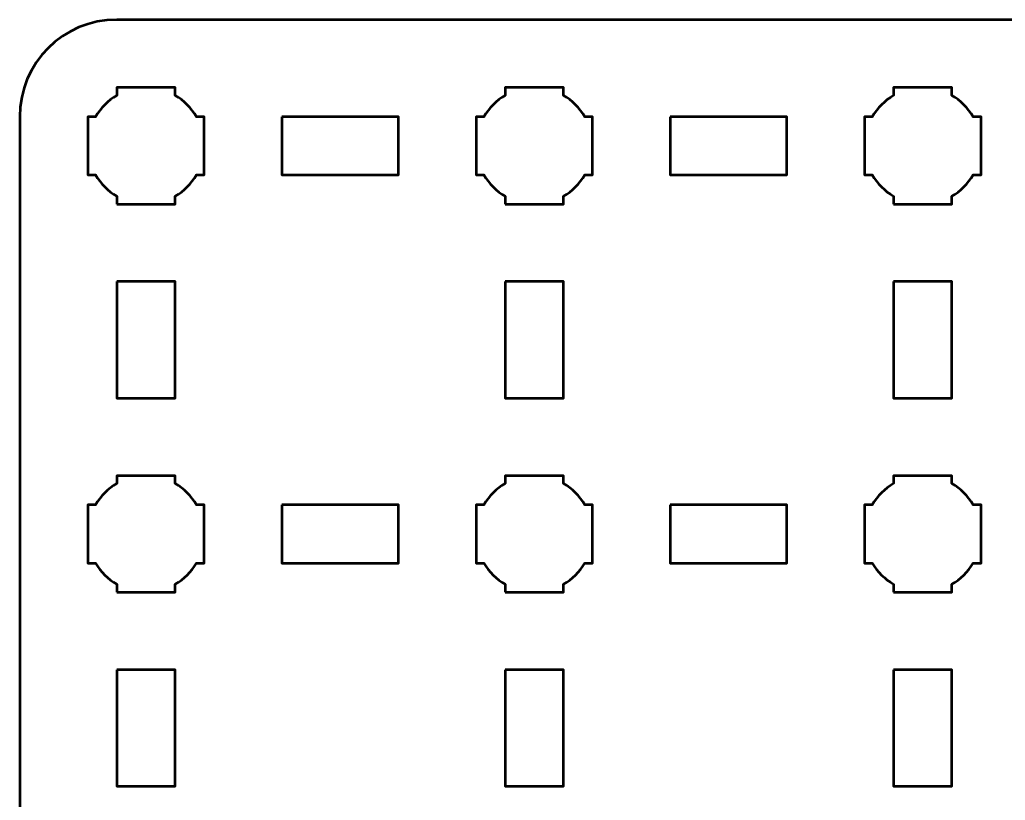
# Model space of a CAD drawing. Header units: centimetres. Extents: x -19.6 to 19.7, y -3.7 to 3.7.
# Drawn here: x -19.65 to -14.57, y -0.37 to 3.65 of the extents above; entities that cross this region are included whole.
import ezdxf

# ---------------------------------------------------------------- set-up
doc = ezdxf.new("R2010")
doc.units = ezdxf.units.CM
doc.header["$MEASUREMENT"] = 0
doc.layers.add('Layer 1', color=7, linetype='Continuous')

msp = doc.modelspace()

# ---------------------------------------------------------------- linework, layer by layer
at = {"layer": 'Layer 1', "lineweight": 53}
for points, knots in [([(-19.14991, 3.65002), (-19.14991, 3.65002), (19.15005, 3.65002), (19.15005, 3.65002), (19.15005, 3.65002), (19.42701, 3.65002), (19.65001, 3.42693), (19.65001, 3.14993), (19.65001, 3.14993), (19.65001, 3.14993), (19.65001, -3.15005), (19.65001, -3.15005), (19.65001, -3.15005), (19.65001, -3.42702), (19.42701, -3.65001), (19.15005, -3.65001), (19.15005, -3.65001), (19.15005, -3.65001), (-19.14991, -3.65001), (-19.14991, -3.65001), (-19.14991, -3.65001), (-19.42691, -3.65001), (-19.65, -3.42702), (-19.65, -3.15005), (-19.65, -3.15005), (-19.65, -3.15005), (-19.65, 3.14993), (-19.65, 3.14993), (-19.65, 3.14993), (-19.65, 3.42693), (-19.42691, 3.65002), (-19.14991, 3.65002)], [0, 0, 0, 0, 0.125, 0.125, 0.125, 0.125, 0.25, 0.25, 0.25, 0.25, 0.375, 0.375, 0.375, 0.375, 0.5, 0.5, 0.5, 0.5, 0.625, 0.625, 0.625, 0.625, 0.75, 0.75, 0.75, 0.75, 0.875, 0.875, 0.875, 0.875, 1, 1, 1, 1]), ([(-19.14991, 2.69999), (-19.14991, 2.69999), (-19.14991, 2.7401), (-19.14991, 2.7401), (-19.14991, 2.7401), (-19.19552, 2.76642), (-19.23344, 2.80445), (-19.25976, 2.84992), (-19.25976, 2.84992), (-19.25976, 2.84992), (-19.29998, 2.84992), (-19.29998, 2.84992), (-19.29998, 2.84992), (-19.29998, 2.84992), (-19.29998, 2.99999), (-19.29998, 2.99999), (-19.29998, 2.99999), (-19.29998, 2.99999), (-19.29998, 3.14993), (-19.29998, 3.14993), (-19.29998, 3.14993), (-19.29998, 3.14993), (-19.25976, 3.14993), (-19.25976, 3.14993), (-19.25976, 3.14993), (-19.23344, 3.19554), (-19.19552, 3.23346), (-19.14991, 3.25978), (-19.14991, 3.25978), (-19.14991, 3.25978), (-19.14991, 3.3), (-19.14991, 3.3), (-19.14991, 3.3), (-19.14991, 3.3), (-18.99997, 3.3), (-18.99997, 3.3), (-18.99997, 3.3), (-18.99997, 3.3), (-18.8499, 3.3), (-18.8499, 3.3), (-18.8499, 3.3), (-18.8499, 3.3), (-18.8499, 3.25978), (-18.8499, 3.25978), (-18.8499, 3.25978), (-18.80443, 3.23346), (-18.7664, 3.19554), (-18.74008, 3.14993), (-18.74008, 3.14993), (-18.74008, 3.14993), (-18.69997, 3.14993), (-18.69997, 3.14993), (-18.69997, 3.14993), (-18.69997, 3.14993), (-18.69997, 2.99999), (-18.69997, 2.99999), (-18.69997, 2.99999), (-18.69997, 2.99999), (-18.69997, 2.84992), (-18.69997, 2.84992), (-18.69997, 2.84992), (-18.69997, 2.84992), (-18.74008, 2.84992), (-18.74008, 2.84992), (-18.74008, 2.84992), (-18.7664, 2.80445), (-18.80443, 2.76642), (-18.8499, 2.7401), (-18.8499, 2.7401), (-18.8499, 2.7401), (-18.8499, 2.69999), (-18.8499, 2.69999), (-18.8499, 2.69999), (-18.8499, 2.69999), (-18.99997, 2.69999), (-18.99997, 2.69999), (-18.99997, 2.69999), (-18.99997, 2.69999), (-19.14991, 2.69999), (-19.14991, 2.69999)], [0, 0, 0, 0, 0.05, 0.05, 0.05, 0.05, 0.1, 0.1, 0.1, 0.1, 0.15, 0.15, 0.15, 0.15, 0.2, 0.2, 0.2, 0.2, 0.25, 0.25, 0.25, 0.25, 0.3, 0.3, 0.3, 0.3, 0.35, 0.35, 0.35, 0.35, 0.4, 0.4, 0.4, 0.4, 0.45, 0.45, 0.45, 0.45, 0.5, 0.5, 0.5, 0.5, 0.55, 0.55, 0.55, 0.55, 0.6, 0.6, 0.6, 0.6, 0.65, 0.65, 0.65, 0.65, 0.7, 0.7, 0.7, 0.7, 0.75, 0.75, 0.75, 0.75, 0.8, 0.8, 0.8, 0.8, 0.85, 0.85, 0.85, 0.85, 0.9, 0.9, 0.9, 0.9, 0.95, 0.95, 0.95, 0.95, 1, 1, 1, 1]), ([(-17.14997, 2.69999), (-17.14997, 2.69999), (-17.14997, 2.7401), (-17.14997, 2.7401), (-17.14997, 2.7401), (-17.19545, 2.76642), (-17.23348, 2.80445), (-17.25979, 2.84992), (-17.25979, 2.84992), (-17.25979, 2.84992), (-17.2999, 2.84992), (-17.2999, 2.84992), (-17.2999, 2.84992), (-17.2999, 2.84992), (-17.2999, 2.99999), (-17.2999, 2.99999), (-17.2999, 2.99999), (-17.2999, 2.99999), (-17.2999, 3.14993), (-17.2999, 3.14993), (-17.2999, 3.14993), (-17.2999, 3.14993), (-17.25979, 3.14993), (-17.25979, 3.14993), (-17.25979, 3.14993), (-17.23348, 3.19554), (-17.19545, 3.23346), (-17.14997, 3.25978), (-17.14997, 3.25978), (-17.14997, 3.25978), (-17.14997, 3.3), (-17.14997, 3.3), (-17.14997, 3.3), (-17.14997, 3.3), (-16.9999, 3.3), (-16.9999, 3.3), (-16.9999, 3.3), (-16.9999, 3.3), (-16.84997, 3.3), (-16.84997, 3.3), (-16.84997, 3.3), (-16.84997, 3.3), (-16.84997, 3.25978), (-16.84997, 3.25978), (-16.84997, 3.25978), (-16.8045, 3.23346), (-16.76647, 3.19554), (-16.74015, 3.14993), (-16.74015, 3.14993), (-16.74015, 3.14993), (-16.6999, 3.14993), (-16.6999, 3.14993), (-16.6999, 3.14993), (-16.6999, 3.14993), (-16.6999, 2.99999), (-16.6999, 2.99999), (-16.6999, 2.99999), (-16.6999, 2.99999), (-16.6999, 2.84992), (-16.6999, 2.84992), (-16.6999, 2.84992), (-16.6999, 2.84992), (-16.74015, 2.84992), (-16.74015, 2.84992), (-16.74015, 2.84992), (-16.76647, 2.80445), (-16.8045, 2.76642), (-16.84997, 2.7401), (-16.84997, 2.7401), (-16.84997, 2.7401), (-16.84997, 2.69999), (-16.84997, 2.69999), (-16.84997, 2.69999), (-16.84997, 2.69999), (-16.9999, 2.69999), (-16.9999, 2.69999), (-16.9999, 2.69999), (-16.9999, 2.69999), (-17.14997, 2.69999), (-17.14997, 2.69999)], [0, 0, 0, 0, 0.05, 0.05, 0.05, 0.05, 0.1, 0.1, 0.1, 0.1, 0.15, 0.15, 0.15, 0.15, 0.2, 0.2, 0.2, 0.2, 0.25, 0.25, 0.25, 0.25, 0.3, 0.3, 0.3, 0.3, 0.35, 0.35, 0.35, 0.35, 0.4, 0.4, 0.4, 0.4, 0.45, 0.45, 0.45, 0.45, 0.5, 0.5, 0.5, 0.5, 0.55, 0.55, 0.55, 0.55, 0.6, 0.6, 0.6, 0.6, 0.65, 0.65, 0.65, 0.65, 0.7, 0.7, 0.7, 0.7, 0.75, 0.75, 0.75, 0.75, 0.8, 0.8, 0.8, 0.8, 0.85, 0.85, 0.85, 0.85, 0.9, 0.9, 0.9, 0.9, 0.95, 0.95, 0.95, 0.95, 1, 1, 1, 1]), ([(-15.15004, 2.69999), (-15.15004, 2.69999), (-15.15004, 2.7401), (-15.15004, 2.7401), (-15.15004, 2.7401), (-15.19551, 2.76642), (-15.2334, 2.80445), (-15.25986, 2.84992), (-15.25986, 2.84992), (-15.25986, 2.84992), (-15.29997, 2.84992), (-15.29997, 2.84992), (-15.29997, 2.84992), (-15.29997, 2.84992), (-15.29997, 2.99999), (-15.29997, 2.99999), (-15.29997, 2.99999), (-15.29997, 2.99999), (-15.29997, 3.14993), (-15.29997, 3.14993), (-15.29997, 3.14993), (-15.29997, 3.14993), (-15.25986, 3.14993), (-15.25986, 3.14993), (-15.25986, 3.14993), (-15.2334, 3.19554), (-15.19551, 3.23346), (-15.15004, 3.25978), (-15.15004, 3.25978), (-15.15004, 3.25978), (-15.15004, 3.3), (-15.15004, 3.3), (-15.15004, 3.3), (-15.15004, 3.3), (-14.99997, 3.3), (-14.99997, 3.3), (-14.99997, 3.3), (-14.99997, 3.3), (-14.85004, 3.3), (-14.85004, 3.3), (-14.85004, 3.3), (-14.85004, 3.3), (-14.85004, 3.25978), (-14.85004, 3.25978), (-14.85004, 3.25978), (-14.80442, 3.23346), (-14.7665, 3.19554), (-14.74018, 3.14993), (-14.74018, 3.14993), (-14.74018, 3.14993), (-14.69997, 3.14993), (-14.69997, 3.14993), (-14.69997, 3.14993), (-14.69997, 3.14993), (-14.69997, 2.99999), (-14.69997, 2.99999), (-14.69997, 2.99999), (-14.69997, 2.99999), (-14.69997, 2.84992), (-14.69997, 2.84992), (-14.69997, 2.84992), (-14.69997, 2.84992), (-14.74018, 2.84992), (-14.74018, 2.84992), (-14.74018, 2.84992), (-14.7665, 2.80445), (-14.80442, 2.76642), (-14.85004, 2.7401), (-14.85004, 2.7401), (-14.85004, 2.7401), (-14.85004, 2.69999), (-14.85004, 2.69999), (-14.85004, 2.69999), (-14.85004, 2.69999), (-14.99997, 2.69999), (-14.99997, 2.69999), (-14.99997, 2.69999), (-14.99997, 2.69999), (-15.15004, 2.69999), (-15.15004, 2.69999)], [0, 0, 0, 0, 0.05, 0.05, 0.05, 0.05, 0.1, 0.1, 0.1, 0.1, 0.15, 0.15, 0.15, 0.15, 0.2, 0.2, 0.2, 0.2, 0.25, 0.25, 0.25, 0.25, 0.3, 0.3, 0.3, 0.3, 0.35, 0.35, 0.35, 0.35, 0.4, 0.4, 0.4, 0.4, 0.45, 0.45, 0.45, 0.45, 0.5, 0.5, 0.5, 0.5, 0.55, 0.55, 0.55, 0.55, 0.6, 0.6, 0.6, 0.6, 0.65, 0.65, 0.65, 0.65, 0.7, 0.7, 0.7, 0.7, 0.75, 0.75, 0.75, 0.75, 0.8, 0.8, 0.8, 0.8, 0.85, 0.85, 0.85, 0.85, 0.9, 0.9, 0.9, 0.9, 0.95, 0.95, 0.95, 0.95, 1, 1, 1, 1]), ([(-18.29996, 3.14993), (-18.29996, 3.14993), (-17.69995, 3.14993), (-17.69995, 3.14993), (-17.69995, 3.14993), (-17.69995, 3.14993), (-17.69995, 2.84992), (-17.69995, 2.84992), (-17.69995, 2.84992), (-17.69995, 2.84992), (-18.29996, 2.84992), (-18.29996, 2.84992), (-18.29996, 2.84992), (-18.29996, 2.84992), (-18.29996, 3.14993), (-18.29996, 3.14993)], [0, 0, 0, 0, 0.25, 0.25, 0.25, 0.25, 0.5, 0.5, 0.5, 0.5, 0.75, 0.75, 0.75, 0.75, 1, 1, 1, 1]), ([(-16.29999, 3.14993), (-16.29999, 3.14993), (-15.69999, 3.14993), (-15.69999, 3.14993), (-15.69999, 3.14993), (-15.69999, 3.14993), (-15.69999, 2.84992), (-15.69999, 2.84992), (-15.69999, 2.84992), (-15.69999, 2.84992), (-16.29999, 2.84992), (-16.29999, 2.84992), (-16.29999, 2.84992), (-16.29999, 2.84992), (-16.29999, 3.14993), (-16.29999, 3.14993)], [0, 0, 0, 0, 0.25, 0.25, 0.25, 0.25, 0.5, 0.5, 0.5, 0.5, 0.75, 0.75, 0.75, 0.75, 1, 1, 1, 1]), ([(-19.14991, 2.29998), (-19.14991, 2.29998), (-18.8499, 2.29998), (-18.8499, 2.29998), (-18.8499, 2.29998), (-18.8499, 2.29998), (-18.8499, 1.69997), (-18.8499, 1.69997), (-18.8499, 1.69997), (-18.8499, 1.69997), (-19.14991, 1.69997), (-19.14991, 1.69997), (-19.14991, 1.69997), (-19.14991, 1.69997), (-19.14991, 2.29998), (-19.14991, 2.29998)], [0, 0, 0, 0, 0.25, 0.25, 0.25, 0.25, 0.5, 0.5, 0.5, 0.5, 0.75, 0.75, 0.75, 0.75, 1, 1, 1, 1]), ([(-17.14997, 2.29998), (-17.14997, 2.29998), (-16.84997, 2.29998), (-16.84997, 2.29998), (-16.84997, 2.29998), (-16.84997, 2.29998), (-16.84997, 1.69997), (-16.84997, 1.69997), (-16.84997, 1.69997), (-16.84997, 1.69997), (-17.14997, 1.69997), (-17.14997, 1.69997), (-17.14997, 1.69997), (-17.14997, 1.69997), (-17.14997, 2.29998), (-17.14997, 2.29998)], [0, 0, 0, 0, 0.25, 0.25, 0.25, 0.25, 0.5, 0.5, 0.5, 0.5, 0.75, 0.75, 0.75, 0.75, 1, 1, 1, 1]), ([(-15.15004, 2.29998), (-15.15004, 2.29998), (-14.85004, 2.29998), (-14.85004, 2.29998), (-14.85004, 2.29998), (-14.85004, 2.29998), (-14.85004, 1.69997), (-14.85004, 1.69997), (-14.85004, 1.69997), (-14.85004, 1.69997), (-15.15004, 1.69997), (-15.15004, 1.69997), (-15.15004, 1.69997), (-15.15004, 1.69997), (-15.15004, 2.29998), (-15.15004, 2.29998)], [0, 0, 0, 0, 0.25, 0.25, 0.25, 0.25, 0.5, 0.5, 0.5, 0.5, 0.75, 0.75, 0.75, 0.75, 1, 1, 1, 1]), ([(-19.14991, 0.69992), (-19.14991, 0.69992), (-19.14991, 0.74017), (-19.14991, 0.74017), (-19.14991, 0.74017), (-19.19552, 0.76649), (-19.23344, 0.80452), (-19.25976, 0.84999), (-19.25976, 0.84999), (-19.25976, 0.84999), (-19.29998, 0.84999), (-19.29998, 0.84999), (-19.29998, 0.84999), (-19.29998, 0.84999), (-19.29998, 0.99992), (-19.29998, 0.99992), (-19.29998, 0.99992), (-19.29998, 0.99992), (-19.29998, 1.14999), (-19.29998, 1.14999), (-19.29998, 1.14999), (-19.29998, 1.14999), (-19.25976, 1.14999), (-19.25976, 1.14999), (-19.25976, 1.14999), (-19.23344, 1.19547), (-19.19552, 1.2335), (-19.14991, 1.25981), (-19.14991, 1.25981), (-19.14991, 1.25981), (-19.14991, 1.29992), (-19.14991, 1.29992), (-19.14991, 1.29992), (-19.14991, 1.29992), (-18.99997, 1.29992), (-18.99997, 1.29992), (-18.99997, 1.29992), (-18.99997, 1.29992), (-18.8499, 1.29992), (-18.8499, 1.29992), (-18.8499, 1.29992), (-18.8499, 1.29992), (-18.8499, 1.25981), (-18.8499, 1.25981), (-18.8499, 1.25981), (-18.80443, 1.2335), (-18.7664, 1.19547), (-18.74008, 1.14999), (-18.74008, 1.14999), (-18.74008, 1.14999), (-18.69997, 1.14999), (-18.69997, 1.14999), (-18.69997, 1.14999), (-18.69997, 1.14999), (-18.69997, 0.99992), (-18.69997, 0.99992), (-18.69997, 0.99992), (-18.69997, 0.99992), (-18.69997, 0.84999), (-18.69997, 0.84999), (-18.69997, 0.84999), (-18.69997, 0.84999), (-18.74008, 0.84999), (-18.74008, 0.84999), (-18.74008, 0.84999), (-18.7664, 0.80452), (-18.80443, 0.76649), (-18.8499, 0.74017), (-18.8499, 0.74017), (-18.8499, 0.74017), (-18.8499, 0.69992), (-18.8499, 0.69992), (-18.8499, 0.69992), (-18.8499, 0.69992), (-18.99997, 0.69992), (-18.99997, 0.69992), (-18.99997, 0.69992), (-18.99997, 0.69992), (-19.14991, 0.69992), (-19.14991, 0.69992)], [0, 0, 0, 0, 0.05, 0.05, 0.05, 0.05, 0.1, 0.1, 0.1, 0.1, 0.15, 0.15, 0.15, 0.15, 0.2, 0.2, 0.2, 0.2, 0.25, 0.25, 0.25, 0.25, 0.3, 0.3, 0.3, 0.3, 0.35, 0.35, 0.35, 0.35, 0.4, 0.4, 0.4, 0.4, 0.45, 0.45, 0.45, 0.45, 0.5, 0.5, 0.5, 0.5, 0.55, 0.55, 0.55, 0.55, 0.6, 0.6, 0.6, 0.6, 0.65, 0.65, 0.65, 0.65, 0.7, 0.7, 0.7, 0.7, 0.75, 0.75, 0.75, 0.75, 0.8, 0.8, 0.8, 0.8, 0.85, 0.85, 0.85, 0.85, 0.9, 0.9, 0.9, 0.9, 0.95, 0.95, 0.95, 0.95, 1, 1, 1, 1]), ([(-17.14997, 0.69992), (-17.14997, 0.69992), (-17.14997, 0.74017), (-17.14997, 0.74017), (-17.14997, 0.74017), (-17.19545, 0.76649), (-17.23348, 0.80452), (-17.25979, 0.84999), (-17.25979, 0.84999), (-17.25979, 0.84999), (-17.2999, 0.84999), (-17.2999, 0.84999), (-17.2999, 0.84999), (-17.2999, 0.84999), (-17.2999, 0.99992), (-17.2999, 0.99992), (-17.2999, 0.99992), (-17.2999, 0.99992), (-17.2999, 1.14999), (-17.2999, 1.14999), (-17.2999, 1.14999), (-17.2999, 1.14999), (-17.25979, 1.14999), (-17.25979, 1.14999), (-17.25979, 1.14999), (-17.23348, 1.19547), (-17.19545, 1.2335), (-17.14997, 1.25981), (-17.14997, 1.25981), (-17.14997, 1.25981), (-17.14997, 1.29992), (-17.14997, 1.29992), (-17.14997, 1.29992), (-17.14997, 1.29992), (-16.9999, 1.29992), (-16.9999, 1.29992), (-16.9999, 1.29992), (-16.9999, 1.29992), (-16.84997, 1.29992), (-16.84997, 1.29992), (-16.84997, 1.29992), (-16.84997, 1.29992), (-16.84997, 1.25981), (-16.84997, 1.25981), (-16.84997, 1.25981), (-16.8045, 1.2335), (-16.76647, 1.19547), (-16.74015, 1.14999), (-16.74015, 1.14999), (-16.74015, 1.14999), (-16.6999, 1.14999), (-16.6999, 1.14999), (-16.6999, 1.14999), (-16.6999, 1.14999), (-16.6999, 0.99992), (-16.6999, 0.99992), (-16.6999, 0.99992), (-16.6999, 0.99992), (-16.6999, 0.84999), (-16.6999, 0.84999), (-16.6999, 0.84999), (-16.6999, 0.84999), (-16.74015, 0.84999), (-16.74015, 0.84999), (-16.74015, 0.84999), (-16.76647, 0.80452), (-16.8045, 0.76649), (-16.84997, 0.74017), (-16.84997, 0.74017), (-16.84997, 0.74017), (-16.84997, 0.69992), (-16.84997, 0.69992), (-16.84997, 0.69992), (-16.84997, 0.69992), (-16.9999, 0.69992), (-16.9999, 0.69992), (-16.9999, 0.69992), (-16.9999, 0.69992), (-17.14997, 0.69992), (-17.14997, 0.69992)], [0, 0, 0, 0, 0.05, 0.05, 0.05, 0.05, 0.1, 0.1, 0.1, 0.1, 0.15, 0.15, 0.15, 0.15, 0.2, 0.2, 0.2, 0.2, 0.25, 0.25, 0.25, 0.25, 0.3, 0.3, 0.3, 0.3, 0.35, 0.35, 0.35, 0.35, 0.4, 0.4, 0.4, 0.4, 0.45, 0.45, 0.45, 0.45, 0.5, 0.5, 0.5, 0.5, 0.55, 0.55, 0.55, 0.55, 0.6, 0.6, 0.6, 0.6, 0.65, 0.65, 0.65, 0.65, 0.7, 0.7, 0.7, 0.7, 0.75, 0.75, 0.75, 0.75, 0.8, 0.8, 0.8, 0.8, 0.85, 0.85, 0.85, 0.85, 0.9, 0.9, 0.9, 0.9, 0.95, 0.95, 0.95, 0.95, 1, 1, 1, 1]), ([(-15.15004, 0.69992), (-15.15004, 0.69992), (-15.15004, 0.74017), (-15.15004, 0.74017), (-15.15004, 0.74017), (-15.19551, 0.76649), (-15.2334, 0.80452), (-15.25986, 0.84999), (-15.25986, 0.84999), (-15.25986, 0.84999), (-15.29997, 0.84999), (-15.29997, 0.84999), (-15.29997, 0.84999), (-15.29997, 0.84999), (-15.29997, 0.99992), (-15.29997, 0.99992), (-15.29997, 0.99992), (-15.29997, 0.99992), (-15.29997, 1.14999), (-15.29997, 1.14999), (-15.29997, 1.14999), (-15.29997, 1.14999), (-15.25986, 1.14999), (-15.25986, 1.14999), (-15.25986, 1.14999), (-15.2334, 1.19547), (-15.19551, 1.2335), (-15.15004, 1.25981), (-15.15004, 1.25981), (-15.15004, 1.25981), (-15.15004, 1.29992), (-15.15004, 1.29992), (-15.15004, 1.29992), (-15.15004, 1.29992), (-14.99997, 1.29992), (-14.99997, 1.29992), (-14.99997, 1.29992), (-14.99997, 1.29992), (-14.85004, 1.29992), (-14.85004, 1.29992), (-14.85004, 1.29992), (-14.85004, 1.29992), (-14.85004, 1.25981), (-14.85004, 1.25981), (-14.85004, 1.25981), (-14.80442, 1.2335), (-14.7665, 1.19547), (-14.74018, 1.14999), (-14.74018, 1.14999), (-14.74018, 1.14999), (-14.69997, 1.14999), (-14.69997, 1.14999), (-14.69997, 1.14999), (-14.69997, 1.14999), (-14.69997, 0.99992), (-14.69997, 0.99992), (-14.69997, 0.99992), (-14.69997, 0.99992), (-14.69997, 0.84999), (-14.69997, 0.84999), (-14.69997, 0.84999), (-14.69997, 0.84999), (-14.74018, 0.84999), (-14.74018, 0.84999), (-14.74018, 0.84999), (-14.7665, 0.80452), (-14.80442, 0.76649), (-14.85004, 0.74017), (-14.85004, 0.74017), (-14.85004, 0.74017), (-14.85004, 0.69992), (-14.85004, 0.69992), (-14.85004, 0.69992), (-14.85004, 0.69992), (-14.99997, 0.69992), (-14.99997, 0.69992), (-14.99997, 0.69992), (-14.99997, 0.69992), (-15.15004, 0.69992), (-15.15004, 0.69992)], [0, 0, 0, 0, 0.05, 0.05, 0.05, 0.05, 0.1, 0.1, 0.1, 0.1, 0.15, 0.15, 0.15, 0.15, 0.2, 0.2, 0.2, 0.2, 0.25, 0.25, 0.25, 0.25, 0.3, 0.3, 0.3, 0.3, 0.35, 0.35, 0.35, 0.35, 0.4, 0.4, 0.4, 0.4, 0.45, 0.45, 0.45, 0.45, 0.5, 0.5, 0.5, 0.5, 0.55, 0.55, 0.55, 0.55, 0.6, 0.6, 0.6, 0.6, 0.65, 0.65, 0.65, 0.65, 0.7, 0.7, 0.7, 0.7, 0.75, 0.75, 0.75, 0.75, 0.8, 0.8, 0.8, 0.8, 0.85, 0.85, 0.85, 0.85, 0.9, 0.9, 0.9, 0.9, 0.95, 0.95, 0.95, 0.95, 1, 1, 1, 1]), ([(-18.29996, 1.14999), (-18.29996, 1.14999), (-17.69995, 1.14999), (-17.69995, 1.14999), (-17.69995, 1.14999), (-17.69995, 1.14999), (-17.69995, 0.84999), (-17.69995, 0.84999), (-17.69995, 0.84999), (-17.69995, 0.84999), (-18.29996, 0.84999), (-18.29996, 0.84999), (-18.29996, 0.84999), (-18.29996, 0.84999), (-18.29996, 1.14999), (-18.29996, 1.14999)], [0, 0, 0, 0, 0.25, 0.25, 0.25, 0.25, 0.5, 0.5, 0.5, 0.5, 0.75, 0.75, 0.75, 0.75, 1, 1, 1, 1]), ([(-16.29999, 1.14999), (-16.29999, 1.14999), (-15.69999, 1.14999), (-15.69999, 1.14999), (-15.69999, 1.14999), (-15.69999, 1.14999), (-15.69999, 0.84999), (-15.69999, 0.84999), (-15.69999, 0.84999), (-15.69999, 0.84999), (-16.29999, 0.84999), (-16.29999, 0.84999), (-16.29999, 0.84999), (-16.29999, 0.84999), (-16.29999, 1.14999), (-16.29999, 1.14999)], [0, 0, 0, 0, 0.25, 0.25, 0.25, 0.25, 0.5, 0.5, 0.5, 0.5, 0.75, 0.75, 0.75, 0.75, 1, 1, 1, 1]), ([(-19.14991, 0.30001), (-19.14991, 0.30001), (-18.8499, 0.30001), (-18.8499, 0.30001), (-18.8499, 0.30001), (-18.8499, 0.30001), (-18.8499, -0.29999), (-18.8499, -0.29999), (-18.8499, -0.29999), (-18.8499, -0.29999), (-19.14991, -0.29999), (-19.14991, -0.29999), (-19.14991, -0.29999), (-19.14991, -0.29999), (-19.14991, 0.30001), (-19.14991, 0.30001)], [0, 0, 0, 0, 0.25, 0.25, 0.25, 0.25, 0.5, 0.5, 0.5, 0.5, 0.75, 0.75, 0.75, 0.75, 1, 1, 1, 1]), ([(-17.14997, 0.30001), (-17.14997, 0.30001), (-16.84997, 0.30001), (-16.84997, 0.30001), (-16.84997, 0.30001), (-16.84997, 0.30001), (-16.84997, -0.29999), (-16.84997, -0.29999), (-16.84997, -0.29999), (-16.84997, -0.29999), (-17.14997, -0.29999), (-17.14997, -0.29999), (-17.14997, -0.29999), (-17.14997, -0.29999), (-17.14997, 0.30001), (-17.14997, 0.30001)], [0, 0, 0, 0, 0.25, 0.25, 0.25, 0.25, 0.5, 0.5, 0.5, 0.5, 0.75, 0.75, 0.75, 0.75, 1, 1, 1, 1]), ([(-15.15004, 0.30001), (-15.15004, 0.30001), (-14.85004, 0.30001), (-14.85004, 0.30001), (-14.85004, 0.30001), (-14.85004, 0.30001), (-14.85004, -0.29999), (-14.85004, -0.29999), (-14.85004, -0.29999), (-14.85004, -0.29999), (-15.15004, -0.29999), (-15.15004, -0.29999), (-15.15004, -0.29999), (-15.15004, -0.29999), (-15.15004, 0.30001), (-15.15004, 0.30001)], [0, 0, 0, 0, 0.25, 0.25, 0.25, 0.25, 0.5, 0.5, 0.5, 0.5, 0.75, 0.75, 0.75, 0.75, 1, 1, 1, 1])]:
    msp.add_open_spline(points, degree=3, knots=knots, dxfattribs=at)

doc.saveas('drawing.dxf')
